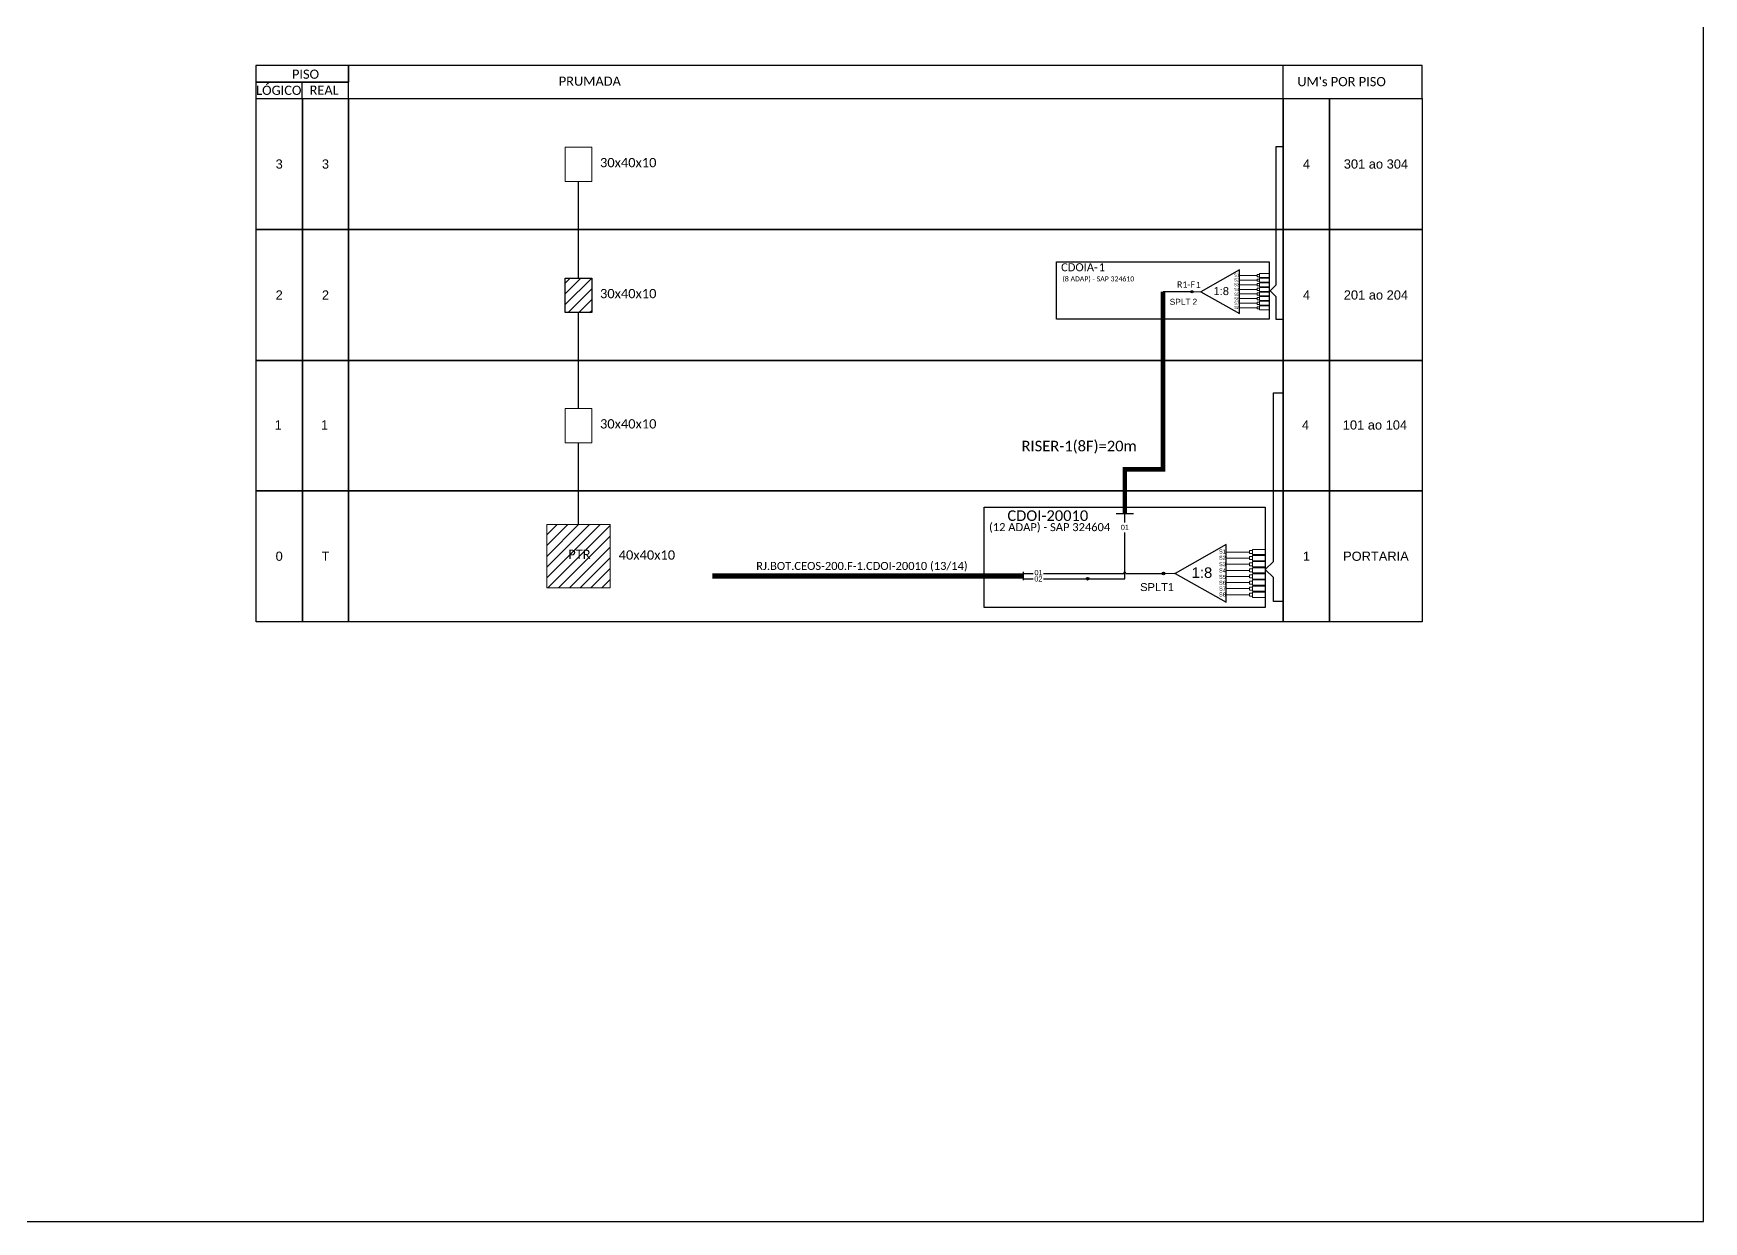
# Model space of a CAD drawing. Extents: x -89 to 749, y 631 to 1299.
# Drawn here: x 331.8 to 749.2, y 705 to 1002 of the extents above; entities that cross this region are included whole.
import ezdxf
from ezdxf.enums import TextEntityAlignment as Align

# ---------------------------------------------------------------- set-up
doc = ezdxf.new("R2010")
doc.units = 0
doc.styles.add('ARIAL', font='arial.ttf')
doc.styles.add('WMF-Calibri0', font='calibri.ttf')

# ---------------------------------------------------------------- blocks, each defined once
blk = doc.blocks.new('SPLT_1-8_SC-APC')
at = {"color": 1}
blk.add_lwpolyline([(-7.37, -2.1), (-17.04, -7.55), (-7.37, -13), (-7.37, -2.1)], dxfattribs=at)
at = {"color": 3, "lineweight": 0}
for points in [[(-2.99, -3.51), (-7.37, -3.51)], [(-2.41, -3.02), (-2.41, -4)], [(-2.41, -3.02), (0, -3.02)], [(-2.41, -4), (0, -4)], [(-2.41, -4.17), (-2.41, -5.16)], [(-2.41, -4.17), (0, -4.17)], [(-7.37, -4.66), (-2.99, -4.66)], [(-7.37, -5.82), (-2.99, -5.82)], [(-7.37, -6.97), (-2.99, -6.97)], [(-7.37, -8.12), (-2.99, -8.12)], [(-2.41, -5.16), (0, -5.16)], [(-2.41, -5.32), (-2.41, -6.31)], [(-2.41, -5.32), (0, -5.32)], [(-2.41, -6.31), (0, -6.31)], [(-2.41, -6.48), (-2.41, -7.46)], [(-2.41, -6.48), (0, -6.48)], [(-2.41, -7.46), (0, -7.46)], [(-2.41, -7.63), (-2.41, -8.62)], [(-2.41, -7.63), (0, -7.63)], [(-7.37, -9.28), (-2.99, -9.28)], [(-7.37, -10.43), (-2.99, -10.43)], [(-7.37, -11.58), (-2.99, -11.58)], [(-2.41, -8.62), (0, -8.62)], [(-2.41, -8.78), (-2.41, -9.77)], [(-2.41, -8.78), (0, -8.78)], [(-2.41, -9.77), (0, -9.77)], [(-2.41, -9.94), (-2.41, -10.92)], [(-2.41, -9.94), (0, -9.94)], [(-2.41, -10.92), (0, -10.92)], [(-2.41, -11.09), (-2.41, -12.08)], [(-2.41, -11.09), (0, -11.09)], [(-2.41, -12.08), (0, -12.08)]]:
    blk.add_lwpolyline(points, dxfattribs=at)
for points in [[(-2.99, -3.22), (-2.41, -3.22), (-2.41, -3.8), (-2.99, -3.8)], [(-2.99, -4.38), (-2.41, -4.38), (-2.41, -4.95), (-2.99, -4.95)], [(-2.99, -5.53), (-2.41, -5.53), (-2.41, -6.1), (-2.99, -6.1)], [(-2.99, -6.68), (-2.41, -6.68), (-2.41, -7.26), (-2.99, -7.26)], [(-2.99, -7.84), (-2.41, -7.84), (-2.41, -8.41), (-2.99, -8.41)], [(-2.99, -8.99), (-2.41, -8.99), (-2.41, -9.56), (-2.99, -9.56)], [(-2.99, -10.14), (-2.41, -10.14), (-2.41, -10.72), (-2.99, -10.72)], [(-2.99, -11.3), (-2.41, -11.3), (-2.41, -11.87), (-2.99, -11.87)]]:
    blk.add_lwpolyline(points, close=True, dxfattribs=at)
at = {"color": 1, "lineweight": 0}
blk.add_lwpolyline([(-17.04, -7.55), (-19.26, -7.55)], dxfattribs=at)
at = {"color": 1, "style": 'ARIAL'}
for s, height, p in [('S1', 0.75, (-8.74, -3.78)), ('1:8', 2, (-13.91, -8.4)), ('S2', 0.75, (-8.74, -4.97)), ('S3', 0.75, (-8.74, -6.18)), ('S4', 0.75, (-8.74, -7.36)), ('S5', 0.75, (-8.74, -8.57)), ('S6', 0.75, (-8.74, -9.69)), ('S7', 0.75, (-8.74, -10.78)), ('S8', 0.75, (-8.74, -11.9))]:
    blk.add_text(s, height=height, dxfattribs=at).set_placement(p)

msp = doc.modelspace()

# ---------------------------------------------------------------- hatches: boundary and pattern name
h = msp.add_hatch()
h.set_pattern_fill('ANSI31', color=1, scale=0.6)
h.set_pattern_definition([(45, (-605.063, -68.198), (-1.3470384, 1.3470384), [])])
h.paths.add_polyline_path([(468.04, 940.86), (464.73, 940.86), (464.73, 932.24), (471.36, 932.24), (471.36, 940.86)])
h = msp.add_hatch(color=3)
h.dxf.hatch_style = 1
edge = h.paths.add_edge_path()
edge.add_arc((621.39, 937.46), 0.256, 0, 360)
h = msp.add_hatch()
h.set_pattern_fill('ANSI31', color=1, scale=0.6)
h.set_pattern_definition([(45, (-10.038, 3550.5005), (-1.3470384, 1.3470384), [])])
h.paths.add_polyline_path([(475.95, 879.24), (460.14, 879.24), (460.14, 863.44), (475.95, 863.44)])
h.paths.add_polyline_path([(464.88, 870.07), (471.68, 870.07), (471.68, 873.55), (464.88, 873.55)], flags=24)
h = msp.add_hatch(color=3)
h.dxf.hatch_style = 1
edge = h.paths.add_edge_path()
edge.add_arc((595.3, 865.72), 0.339, 0, 360)
h = msp.add_hatch(color=3)
h.dxf.hatch_style = 1
edge = h.paths.add_edge_path()
edge.add_arc((614.22, 867.04), 0.339, 0, 360)

# ---------------------------------------------------------------- linework, layer by layer
at = {"color": 5}
for p, q in [((604.57, 865.72), (604.57, 877.28)), ((595.3, 865.72), (604.57, 865.72))]:
    msp.add_line(p, q, dxfattribs=at)
at = {"color": 3}
for p, q in [((579.22, 867.04), (581.69, 867.04)), ((584.23, 867.04), (604.3, 867.04)), ((604.84, 867.04), (614.22, 867.04))]:
    msp.add_line(p, q, dxfattribs=at)
for points in [[(-89.32, 705.02), (749.25, 705.02), (749.25, 1299.02), (-89.32, 1299.02), (-89.32, 705.02)], [(410.55, 985.76), (678.92, 985.76), (678.92, 993.98), (410.55, 993.98), (410.55, 993.98), (410.55, 989.87)], [(644.17, 985.76), (644.17, 993.98)], [(398.98, 985.76), (398.98, 989.87)]]:
    msp.add_lwpolyline(points)
for points in [[(387.41, 989.87), (410.55, 989.87), (410.55, 993.98), (387.41, 993.98)], [(387.41, 985.76), (410.55, 985.76), (410.55, 989.87), (387.41, 989.87)], [(387.44, 985.76), (399.02, 985.76), (399.02, 953.01), (387.44, 953.01)], [(399.02, 985.76), (410.59, 985.76), (410.59, 953.01), (399.02, 953.01)], [(410.59, 985.76), (644.2, 985.76), (644.2, 953.01), (410.59, 953.01)], [(644.2, 985.76), (655.78, 985.76), (655.78, 953.01), (644.2, 953.01)], [(655.78, 985.76), (678.92, 985.76), (678.92, 953.01), (655.78, 953.01)], [(387.44, 953.01), (399.02, 953.01), (399.02, 920.27), (387.44, 920.27)], [(399.02, 953.01), (410.59, 953.01), (410.59, 920.27), (399.02, 920.27)], [(410.59, 953.01), (644.2, 953.01), (644.2, 920.27), (410.59, 920.27)], [(644.2, 953.01), (655.78, 953.01), (655.78, 920.27), (644.2, 920.27)], [(655.78, 953.01), (678.92, 953.01), (678.92, 920.27), (655.78, 920.27)], [(387.44, 920.27), (399.02, 920.27), (399.02, 887.71), (387.44, 887.71)], [(399.02, 920.27), (410.59, 920.27), (410.59, 887.71), (399.02, 887.71)], [(410.59, 920.27), (644.2, 920.27), (644.2, 887.71), (410.59, 887.71)], [(644.2, 920.27), (655.78, 920.27), (655.78, 887.71), (644.2, 887.71)], [(655.78, 920.27), (678.92, 920.27), (678.92, 887.71), (655.78, 887.71)], [(387.44, 887.71), (399.02, 887.71), (399.02, 854.97), (387.44, 854.97)], [(399.02, 887.71), (410.59, 887.71), (410.59, 854.97), (399.02, 854.97)], [(410.59, 887.71), (644.2, 887.71), (644.2, 854.97), (410.59, 854.97)], [(644.2, 887.71), (655.78, 887.71), (655.78, 854.97), (644.2, 854.97)], [(655.78, 887.71), (678.92, 887.71), (678.92, 854.97), (655.78, 854.97)]]:
    msp.add_lwpolyline(points, close=True)
at = {"color": 0, "lineweight": 0}
for points in [[(464.73, 973.6), (471.36, 973.6), (471.36, 964.98), (464.73, 964.98)], [(464.73, 908.3), (471.36, 908.3), (471.36, 899.68), (464.73, 899.68)]]:
    msp.add_lwpolyline(points, close=True, dxfattribs=at)
at = {"color": 3}
for points in [[(644.11, 930.51), (642.45, 930.51), (642.45, 936.17), (640.89, 937.68), (642.45, 939.19), (642.45, 973.75), (644.1, 973.75)], [(468.04, 940.86), (468.04, 964.98)], [(468.04, 908.3), (468.04, 932.24)], [(643.96, 860.03), (641.77, 860.03), (641.77, 866.02), (639.7, 868.02), (641.77, 870.01), (641.77, 912.19), (643.96, 912.19)], [(468.04, 879.24), (468.04, 899.68)]]:
    msp.add_lwpolyline(points, dxfattribs=at)
at = {"color": 1}
for points in [[(587.55, 944.91), (640.68, 944.91), (640.68, 930.6), (587.55, 930.6)], [(464.73, 940.86), (471.36, 940.86), (471.36, 932.24), (464.73, 932.24)], [(569.42, 883.61), (639.7, 883.61), (639.7, 858.52), (569.42, 858.52)]]:
    msp.add_lwpolyline(points, close=True, dxfattribs=at)
at = {"color": 5, "const_width": 1.1}
msp.add_lwpolyline([(614.13, 937.46), (614.13, 893.06), (604.57, 893.06), (604.57, 881.98)], dxfattribs=at)
at = {"color": 5}
for points in [[(621.39, 937.46), (614.13, 937.46)], [(602.39, 881.98), (606.78, 881.98)], [(604.57, 879.74), (604.57, 881.98)]]:
    msp.add_lwpolyline(points, dxfattribs=at)
at = {"color": 1, "lineweight": 0}
msp.add_lwpolyline([(460.14, 879.24), (475.95, 879.24), (475.95, 863.44), (460.14, 863.44)], close=True, dxfattribs=at)
at = {"color": 1}
for points in [[(629.95, 874.25), (617.16, 867.04), (629.95, 859.83), (629.95, 874.25)], [(579.22, 867.41), (579.22, 865.34)]]:
    msp.add_lwpolyline(points, dxfattribs=at)
at = {"color": 3, "lineweight": 0}
for points in [[(635.74, 872.76), (636.51, 872.76), (636.51, 872), (635.74, 872)], [(635.74, 871.23), (636.51, 871.23), (636.51, 870.48), (635.74, 870.48)], [(635.74, 869.71), (636.51, 869.71), (636.51, 868.95), (635.74, 868.95)], [(635.74, 868.18), (636.51, 868.18), (636.51, 867.42), (635.74, 867.42)], [(635.74, 866.66), (636.51, 866.66), (636.51, 865.9), (635.74, 865.9)], [(635.74, 865.13), (636.51, 865.13), (636.51, 864.37), (635.74, 864.37)], [(635.74, 863.61), (636.51, 863.61), (636.51, 862.85), (635.74, 862.85)], [(635.74, 862.08), (636.51, 862.08), (636.51, 861.32), (635.74, 861.32)]]:
    msp.add_lwpolyline(points, close=True, dxfattribs=at)
for points in [[(636.51, 873.03), (636.51, 871.73)], [(636.51, 873.03), (639.7, 873.03)], [(635.74, 872.38), (629.95, 872.38)], [(629.95, 870.85), (635.74, 870.85)], [(629.95, 869.33), (635.74, 869.33)], [(636.51, 871.73), (639.7, 871.73)], [(636.51, 871.51), (636.51, 870.2)], [(636.51, 871.51), (639.7, 871.51)], [(636.51, 870.2), (639.7, 870.2)], [(636.51, 869.98), (636.51, 868.68)], [(636.51, 869.98), (639.7, 869.98)], [(636.51, 868.68), (639.7, 868.68)], [(636.51, 868.46), (636.51, 867.15)], [(636.51, 868.46), (639.7, 868.46)], [(629.95, 867.8), (635.74, 867.8)], [(629.95, 866.28), (635.74, 866.28)], [(629.95, 864.75), (635.74, 864.75)], [(636.51, 867.15), (639.7, 867.15)], [(636.51, 866.93), (636.51, 865.63)], [(636.51, 866.93), (639.7, 866.93)], [(636.51, 865.63), (639.7, 865.63)], [(636.51, 865.41), (636.51, 864.1)], [(636.51, 865.41), (639.7, 865.41)], [(629.95, 863.23), (635.74, 863.23)], [(629.95, 861.7), (635.74, 861.7)], [(636.51, 864.1), (639.7, 864.1)], [(636.51, 863.88), (636.51, 862.58)], [(636.51, 863.88), (639.7, 863.88)], [(636.51, 862.58), (639.7, 862.58)], [(636.51, 862.36), (636.51, 861.05)], [(636.51, 862.36), (639.7, 862.36)], [(636.51, 861.05), (639.7, 861.05)]]:
    msp.add_lwpolyline(points, dxfattribs=at)
at = {"color": 1, "const_width": 1.36}
msp.add_lwpolyline([(501.47, 866.38), (579.22, 866.38)], dxfattribs=at)
at = {"color": 2}
for points in [[(579.22, 865.72), (581.69, 865.72)], [(584.24, 865.72), (595.3, 865.72)]]:
    msp.add_lwpolyline(points, dxfattribs=at)
at = {"color": 1, "lineweight": 0}
msp.add_lwpolyline([(617.16, 867.04), (614.22, 867.04)], dxfattribs=at)
at = {"color": 3}
for centre, radius in [((621.39, 937.46), 0.256), ((595.3, 865.72), 0.339), ((614.22, 867.04), 0.339)]:
    msp.add_circle(centre, radius, dxfattribs=at)
msp.add_arc((604.57, 867.04), 0.268, 0, 180, dxfattribs=at)
for p in [(387.44, 953.01), (387.44, 920.27), (387.44, 887.71), (617.16, 867.04)]:
    msp.add_point(p)

# ---------------------------------------------------------------- block references
msp.add_blockref('SPLT_1-8_SC-APC', (640.65, 945.01), dxfattribs=at)

# ---------------------------------------------------------------- texts
at = {"style": 'WMF-Calibri0'}
for s, height, p in [('  LÓGICO', 2.3, (385.83, 986.65)), ('     PISO', 2.3, (392.37, 990.68)), ('PRUMADA', 2.3, (463.11, 988.94)), ("UM's POR PISO", 2.3, (647.7, 988.82)), ('    REAL', 2.3, (397.59, 986.7)), ('30x40x10', 2.317, (473.41, 968.57)), ('30x40x10', 2.317, (473.41, 935.83)), ('30x40x10', 2.317, (473.41, 903.27)), ('PTR', 2.317, (465.46, 870.66)), ('40x40x10', 2.317, (478.08, 870.49))]:
    msp.add_text(s, height=height, dxfattribs=at).set_placement(p)
at = {"style": 'ARIAL'}
for s, height, p in [('3', 2.3, (393.23, 969.38)), ('3', 2.3, (404.8, 969.38)), ('4', 2.3, (649.99, 969.38)), ('301 ao 304', 2.3, (667.35, 969.38)), ('2', 2.3, (393.23, 936.64)), ('2', 2.3, (404.8, 936.64)), ('4', 2.3, (649.99, 936.64)), ('201 ao 204', 2.3, (667.35, 936.64)), ('1', 2.3, (392.98, 904.15)), ('1', 2.3, (404.56, 904.15)), ('4', 2.3, (649.75, 904.15)), ('101 ao 104', 2.3, (667.1, 904.15)), ('01', 1.323, (604.6, 878.53)), ('0', 2.3, (393.23, 871.34)), ('T', 2.3, (404.8, 871.34)), ('1', 2.3, (649.99, 871.34)), ('PORTARIA', 2.3, (667.35, 871.34)), ('02', 1.323, (582.98, 865.68)), ('01', 1.323, (583.02, 867.24))]:
    msp.add_text(s, height=height, dxfattribs=at).set_placement(p, align=Align.MIDDLE_CENTER)
at = {"color": 1}
for s, height, style, p in [('CDOIA-', 2, 'WMF-Calibri0', (588.66, 942.57)), ('CDOI-20010', 2.646, 'WMF-Calibri0', (575.23, 880.16)), ('S1', 0.992, 'ARIAL', (628.14, 872.02)), ('RJ.BOT.CEOS-200.F-1.CDOI-20010 (13/14)', 2, 'WMF-Calibri0', (512.45, 867.91)), ('1:8', 2.646, 'ARIAL', (621.3, 865.91)), ('S2', 0.992, 'ARIAL', (628.14, 870.45)), ('S3', 0.992, 'ARIAL', (628.14, 868.85)), ('S4', 0.992, 'ARIAL', (628.14, 867.29)), ('S5', 0.992, 'ARIAL', (628.14, 865.69)), ('S6', 0.992, 'ARIAL', (628.14, 864.21)), ('S7', 0.992, 'ARIAL', (628.14, 862.76)), ('S8', 0.992, 'ARIAL', (628.14, 861.28))]:
    msp.add_text(s, height=height, dxfattribs=dict(at, style=style)).set_placement(p)
at = {"color": 7, "style": 'WMF-Calibri0'}
msp.add_text('1', height=2, dxfattribs=at).set_placement((598.04, 942.57))
at = {"color": 1, "style": 'WMF-Calibri0'}
for s, height, p in [('(8 ADAP) - SAP 324610', 1.25, (597.97, 940.04)), ('(12 ADAP) - SAP 324604', 2, (585.79, 877.61))]:
    msp.add_text(s, height=height, dxfattribs=at).set_placement(p, align=Align.CENTER)
at = {"color": 5, "style": 'WMF-Calibri0'}
for s, height, p in [('R1-F', 1.6, (617.62, 938.45)), ('RISER-1(8F)=20m', 2.6457, (578.77, 897.56))]:
    msp.add_text(s, height=height, dxfattribs=at).set_placement(p)
at = {"color": 5, "style": 'ARIAL'}
msp.add_text('1', height=1.5, dxfattribs=at).set_placement((622.99, 938.41), align=Align.CENTER)
at = {"color": 7, "style": 'ARIAL'}
for s, p in [('SPLT', (618.42, 934.18)), ('2', (622.09, 934.18))]:
    msp.add_text(s, height=1.5, dxfattribs=at).set_placement(p, align=Align.CENTER)
at = {"style": 'ARIAL'}
msp.add_text('SPLT1', height=1.984, dxfattribs=at).set_placement((612.65, 862.63), align=Align.CENTER)

doc.saveas('drawing.dxf')
